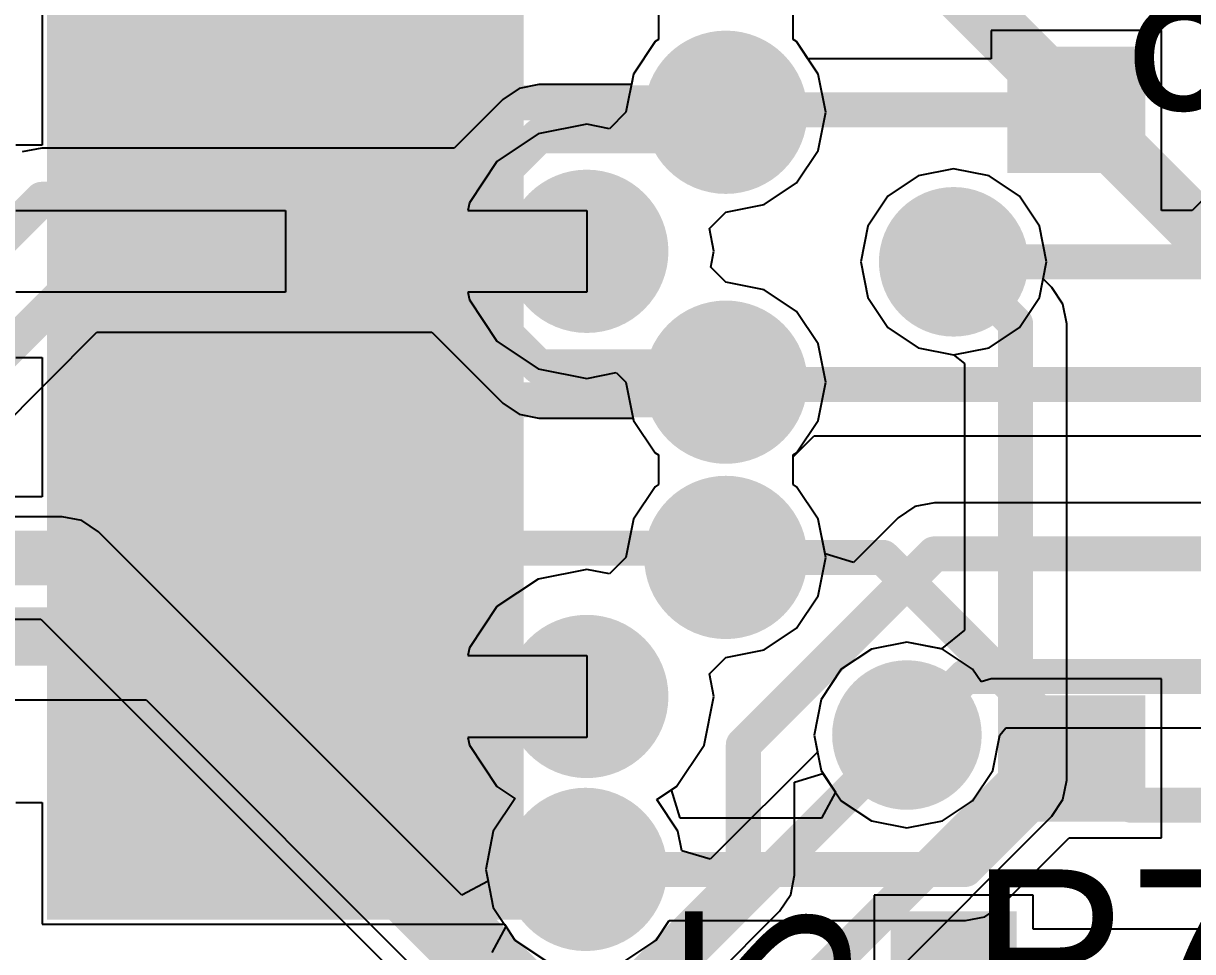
# Model space of a CAD drawing. Header units: millimetres. Extents: x 73 to 190, y 73 to 267.
# Drawn here: x 88.62 to 93.62, y 95.1 to 99.07 of the extents above; entities that cross this region are included whole.
import ezdxf

# ---------------------------------------------------------------- set-up
doc = ezdxf.new("R2010")
doc.units = ezdxf.units.MM
for name, color, linetype in [('BottomLayer', 5, 'Continuous'), ('BottomOverlay', 54, 'Continuous'), ('BottomPaste', 16, 'Continuous'), ('BottomSolder', 6, 'Continuous'), ('DrillDrawing', 1, 'Continuous'), ('KeepOutLayer', 6, 'Continuous'), ('Mechanical1', 6, 'Continuous'), ('MidLayer1', 16, 'Continuous'), ('MidLayer2', 76, 'Continuous'), ('MultiLayer', 9, 'Continuous'), ('TopLayer', 1, 'Continuous'), ('TopOverlay', 2, 'Continuous'), ('TopPaste', 8, 'Continuous'), ('TopSolder', 216, 'Continuous'), ('ViaHoleLayer', 16, 'Continuous')]:
    doc.layers.add(name, color=color, linetype=linetype)

msp = doc.modelspace()

# ---------------------------------------------------------------- linework, layer by layer
at = {"layer": 'BottomLayer'}
for p, q in [((91.3363, 99.1285), (91.3363, 99.0015)), ((91.9137, 99.0015), (91.9137, 99.1285)), ((91.3226, 98.9924), (91.2299, 98.8537)), ((91.3363, 99.0015), (91.3226, 98.9924)), ((91.9274, 98.9924), (91.9137, 99.0015)), ((92.0201, 98.8537), (91.9274, 98.9924)), ((91.2299, 98.8537), (91.221, 98.8086)), ((92.0526, 98.69), (92.0201, 98.8537)), ((90.7413, 98.7919), (90.6702, 98.7444)), ((90.8252, 98.8086), (90.7413, 98.7919)), ((91.221, 98.8086), (90.8252, 98.8086)), ((90.6702, 98.7444), (90.4625, 98.5367)), ((92.0201, 98.5264), (92.0526, 98.69)), ((88.698, 98.5367), (88.6141, 98.5201)), ((90.4625, 98.5367), (88.698, 98.5367)), ((91.9274, 98.3877), (92.0201, 98.5264)), ((92.6, 98.4476), (92.4478, 98.4174)), ((92.7522, 98.4174), (92.6, 98.4476)), ((91.7887, 98.295), (91.9274, 98.3877)), ((92.4478, 98.4174), (92.3188, 98.3312)), ((92.8812, 98.3312), (92.7522, 98.4174)), ((92.3188, 98.3312), (92.2326, 98.2022)), ((92.9674, 98.2022), (92.8812, 98.3312)), ((91.625, 98.2624), (91.7887, 98.295)), ((91.5546, 98.1919), (91.625, 98.2624)), ((91.5738, 98.095), (91.5546, 98.1919)), ((92.2326, 98.2022), (92.2024, 98.05)), ((92.9976, 98.05), (92.9674, 98.2022)), ((91.5604, 98.0273), (91.5738, 98.095)), ((91.625, 97.9627), (91.5604, 98.0273)), ((92.2024, 98.05), (92.2326, 97.8978)), ((92.9674, 97.8978), (92.9976, 98.05)), ((91.7887, 97.9301), (91.625, 97.9627)), ((91.9274, 97.8374), (91.7887, 97.9301)), ((92.2326, 97.8978), (92.3188, 97.7688)), ((92.8812, 97.7688), (92.9674, 97.8978)), ((92.0201, 97.6987), (91.9274, 97.8374)), ((85.7311, 94.5457), (88.9338, 97.7483)), ((88.9338, 97.7483), (90.3675, 97.7483)), ((90.3675, 97.7483), (90.6702, 97.4456)), ((92.3188, 97.7688), (92.4478, 97.6826)), ((92.7522, 97.6826), (92.8812, 97.7688)), ((92.0526, 97.535), (92.0201, 97.6987)), ((92.4478, 97.6826), (92.6, 97.6524)), ((92.6, 97.6524), (92.7522, 97.6826)), ((92.0201, 97.3714), (92.0526, 97.535)), ((90.6702, 97.4456), (90.7413, 97.3981)), ((90.7413, 97.3981), (90.8252, 97.3814)), ((90.8252, 97.3814), (91.228, 97.3814)), ((91.228, 97.3814), (91.2299, 97.3714)), ((91.2299, 97.3714), (91.3226, 97.2327)), ((91.9274, 97.2327), (92.0201, 97.3714)), ((91.3226, 97.2327), (91.3363, 97.2235)), ((91.3363, 97.2235), (91.3363, 97.0965)), ((91.9137, 97.2235), (91.9274, 97.2327)), ((91.9137, 97.0965), (91.9137, 97.2235)), ((91.3226, 97.0874), (91.2299, 96.9487)), ((91.3363, 97.0965), (91.3226, 97.0874)), ((91.9274, 97.0874), (91.9137, 97.0965)), ((92.0201, 96.9487), (91.9274, 97.0874)), ((92.4335, 97.0025), (92.3624, 96.955)), ((92.5174, 97.0192), (92.4335, 97.0025)), ((96.2592, 97.0192), (92.5174, 97.0192)), ((91.2299, 96.9487), (91.1974, 96.785)), ((92.0495, 96.8006), (92.0201, 96.9487)), ((92.3624, 96.955), (92.1711, 96.7637)), ((91.1974, 96.785), (91.1269, 96.7146)), ((92.1711, 96.7637), (92.0495, 96.8006)), ((91.03, 96.7339), (90.8219, 96.6925)), ((91.1269, 96.7146), (91.03, 96.7339)), ((90.8219, 96.6925), (90.6454, 96.5746)), ((90.6454, 96.5746), (90.5275, 96.3981)), ((90.5275, 96.3981), (90.521, 96.365)), ((90.521, 96.365), (91.03, 96.365)), ((91.03, 96.365), (91.03, 96.015)), ((92.7674, 95.8728), (92.7976, 96.025)), ((92.7976, 96.025), (92.8229, 96.0558)), ((92.8229, 96.0558), (94.9423, 96.0558)), ((91.03, 96.015), (90.521, 96.015)), ((90.521, 96.015), (90.5275, 95.9819)), ((90.5275, 95.9819), (90.6454, 95.8054)), ((92.6812, 95.7438), (92.7674, 95.8728)), ((91.9192, 95.8238), (92.0407, 95.8607)), ((91.9192, 95.4258), (91.9192, 95.8238)), ((92.0407, 95.8607), (92.1188, 95.7438)), ((90.6454, 95.8054), (90.7226, 95.7539)), ((90.7226, 95.7524), (90.6299, 95.6136)), ((90.7226, 95.7539), (90.7226, 95.7524)), ((92.1188, 95.7438), (92.2478, 95.6576)), ((92.5522, 95.6576), (92.6812, 95.7438)), ((92.2478, 95.6576), (92.4, 95.6274)), ((92.4, 95.6274), (92.5522, 95.6576)), ((90.6299, 95.6136), (90.5973, 95.45)), ((90.5973, 95.45), (90.6299, 95.2864)), ((91.9025, 95.342), (91.9192, 95.4258)), ((91.855, 95.2708), (91.9025, 95.342)), ((92.94, 95.34), (92.26, 95.34)), ((92.26, 95.34), (92.26, 94.61)), ((92.94, 95.1942), (92.94, 95.34)), ((90.6299, 95.2864), (90.6834, 95.2062)), ((91.3042, 94.72), (91.855, 95.2708)), ((90.6834, 95.2062), (90.6236, 95.0942)), ((96.9092, 95.1942), (92.94, 95.1942))]:
    msp.add_line(p, q, dxfattribs=at)
for points, const_width in [([(91.4853, 98.69, 1), (91.7647, 98.69, 1)], 0.2794), ([(91.5875, 98.69, 1), (91.6625, 98.69, 1)], 0.075), ([(90.7877, 98.5894, 1), (90.8627, 98.5894, 1)], 0.075), ([(90.7877, 98.5894, 1), (90.8627, 98.5894, 1)], 0.075), ([(91.4869, 98.5894, 1), (91.5619, 98.5894, 1)], 0.075), ([(91.4869, 98.5894, 1), (91.5619, 98.5894, 1)], 0.075), ([(88.6605, 98.3175, 1), (88.7355, 98.3175, 1)], 0.075), ([(88.6605, 98.3175, 1), (88.7355, 98.3175, 1)], 0.075), ([(90.5158, 98.3175, 1), (90.5908, 98.3175, 1)], 0.075), ([(90.5158, 98.3175, 1), (90.5908, 98.3175, 1)], 0.075), ([(90.8903, 98.095, 1), (91.1697, 98.095, 1)], 0.2794), ([(92.475, 98.05, 1), (92.725, 98.05, 1)], 0.25), ([(88.8055, 97.9675, 1), (88.8805, 97.9675, 1)], 0.075), ([(88.8055, 97.9675, 1), (88.8805, 97.9675, 1)], 0.075), ([(90.4208, 97.9675, 1), (90.4958, 97.9675, 1)], 0.075), ([(90.4208, 97.9675, 1), (90.4958, 97.9675, 1)], 0.075), ([(91.4853, 97.535, 1), (91.7647, 97.535, 1)], 0.2794), ([(90.7877, 97.6006, 1), (90.8627, 97.6006, 1)], 0.075), ([(90.7877, 97.6006, 1), (90.8627, 97.6006, 1)], 0.075), ([(91.5219, 97.6006, 1), (91.5969, 97.6006, 1)], 0.075), ([(91.5219, 97.6006, 1), (91.5969, 97.6006, 1)], 0.075), ([(91.5875, 97.535, 1), (91.6625, 97.535, 1)], 0.075), ([(91.4853, 96.785, 1), (91.7647, 96.785, 1)], 0.2794), ([(92.4799, 96.8, 1), (92.5549, 96.8, 1)], 0.075), ([(92.4799, 96.8, 1), (92.5549, 96.8, 1)], 0.075), ([(90.8903, 96.19, 1), (91.1697, 96.19, 1)], 0.2794), ([(92.6125, 96.275, 1), (92.6875, 96.275, 1)], 0.075), ([(92.6125, 96.275, 1), (92.6875, 96.275, 1)], 0.075), ([(92.275, 96.025, 1), (92.525, 96.025, 1)], 0.25), ([(92.3625, 96.025, 1), (92.4375, 96.025, 1)], 0.075), ([(91.6625, 95.9826, 1), (91.7375, 95.9826, 1)], 0.075), ([(91.6625, 95.9826, 1), (91.7375, 95.9826, 1)], 0.075), ([(90.8853, 95.45, 1), (91.1647, 95.45, 1)], 0.2794), ([(91.6625, 95.4258, 1), (91.7375, 95.4258, 1)], 0.075), ([(91.6625, 95.4258, 1), (91.7375, 95.4258, 1)], 0.075)]:
    msp.add_lwpolyline(points, format="xyb", close=True, dxfattribs=dict(at, const_width=const_width))
at = {"layer": 'BottomLayer', "const_width": 0.15}
for points in [[(91.5244, 98.5894), (91.625, 98.69)], [(90.5533, 98.3175), (90.8252, 98.5894)], [(90.8252, 98.5894), (91.5244, 98.5894)], [(84.41, 94.0296), (88.698, 98.3175)], [(88.698, 98.3175), (90.5533, 98.3175)], [(85.05, 94.1746), (88.843, 97.9675)], [(88.843, 97.9675), (90.4583, 97.9675)], [(90.4583, 97.9675), (90.8252, 97.6006)], [(90.8252, 97.6006), (91.5594, 97.6006)], [(91.5594, 97.6006), (91.625, 97.535)], [(91.7, 95.9826), (92.5174, 96.8)], [(92.5174, 96.8), (96.35, 96.8)], [(92.4, 96.025), (92.65, 96.275)], [(92.65, 96.275), (96.5, 96.275)], [(91.7, 95.4258), (91.7, 95.9826)], [(91.1492, 94.875), (91.7, 95.4258)]]:
    msp.add_lwpolyline(points, dxfattribs=at)
at = {"layer": 'BottomLayer'}
msp.add_solid([(92.8, 94.75), (92.8, 95.2), (92.4, 94.75), (92.4, 95.2)], dxfattribs=at)
at = {"layer": 'BottomPaste'}
msp.add_solid([(92.75, 94.8), (92.75, 95.15), (92.45, 94.8), (92.45, 95.15)], dxfattribs=at)
at = {"layer": 'BottomSolder'}
for points, const_width in [([(91.4503, 98.69, 1), (91.7997, 98.69, 1)], 0.3494), ([(90.8553, 98.095, 1), (91.2047, 98.095, 1)], 0.3494), ([(92.44, 98.05, 1), (92.76, 98.05, 1)], 0.32), ([(91.4503, 97.535, 1), (91.7997, 97.535, 1)], 0.3494), ([(91.4503, 96.785, 1), (91.7997, 96.785, 1)], 0.3494), ([(90.8553, 96.19, 1), (91.2047, 96.19, 1)], 0.3494), ([(92.24, 96.025, 1), (92.56, 96.025, 1)], 0.32), ([(90.8503, 95.45, 1), (91.1997, 95.45, 1)], 0.3494)]:
    msp.add_lwpolyline(points, format="xyb", close=True, dxfattribs=dict(at, const_width=const_width))
msp.add_solid([(92.87, 94.68), (92.87, 95.27), (92.33, 94.68), (92.33, 95.27)], dxfattribs=at)
at = {"layer": 'DrillDrawing', "const_width": 0.15}
msp.add_lwpolyline([(74.931, 89.9697, -0.518122), (98.9409, 126.9804)], format="xyb", dxfattribs=at)
at = {"layer": 'DrillDrawing'}
for points, const_width in [([(91.5488, 98.69, 1), (91.7012, 98.69, 1)], 0.1524), ([(90.9538, 98.095, 1), (91.1062, 98.095, 1)], 0.1524), ([(92.55, 98.05, 1), (92.65, 98.05, 1)], 0.1), ([(91.5488, 97.535, 1), (91.7012, 97.535, 1)], 0.1524), ([(91.5488, 96.785, 1), (91.7012, 96.785, 1)], 0.1524), ([(90.9538, 96.19, 1), (91.1062, 96.19, 1)], 0.1524), ([(92.35, 96.025, 1), (92.45, 96.025, 1)], 0.1), ([(90.9488, 95.45, 1), (91.1012, 95.45, 1)], 0.1524)]:
    msp.add_lwpolyline(points, format="xyb", close=True, dxfattribs=dict(at, const_width=const_width))
at = {"layer": 'KeepOutLayer', "const_width": 0.15}
msp.add_lwpolyline([(74.931, 89.9697, -0.518122), (98.9409, 126.9804)], format="xyb", dxfattribs=at)
at = {"layer": 'Mechanical1', "const_width": 0.15}
msp.add_lwpolyline([(74.931, 89.9697, -0.518122), (98.9409, 126.9804)], format="xyb", dxfattribs=at)
at = {"layer": 'MidLayer1'}
for p, q in [((91.3363, 99.1285), (91.3363, 99.0015)), ((91.9137, 99.0015), (91.9137, 99.1285)), ((91.3226, 98.9924), (91.2299, 98.8537)), ((91.3363, 99.0015), (91.3226, 98.9924)), ((91.9274, 98.9924), (91.9137, 99.0015)), ((92.0201, 98.8537), (91.9274, 98.9924)), ((91.2299, 98.8537), (91.1974, 98.69)), ((92.0526, 98.69), (92.0201, 98.8537)), ((91.1974, 98.69), (91.1269, 98.6196)), ((92.0201, 98.5264), (92.0526, 98.69)), ((91.03, 98.6389), (90.8219, 98.5975)), ((91.1269, 98.6196), (91.03, 98.6389)), ((90.8219, 98.5975), (90.6454, 98.4796)), ((91.9274, 98.3877), (92.0201, 98.5264)), ((90.6454, 98.4796), (90.5275, 98.3031)), ((92.6, 98.4476), (92.4478, 98.4174)), ((92.7522, 98.4174), (92.6, 98.4476)), ((91.7887, 98.295), (91.9274, 98.3877)), ((92.4478, 98.4174), (92.3188, 98.3312)), ((92.8812, 98.3312), (92.7522, 98.4174)), ((92.3188, 98.3312), (92.2326, 98.2022)), ((92.9674, 98.2022), (92.8812, 98.3312)), ((90.5275, 98.3031), (90.521, 98.27)), ((91.625, 98.2624), (91.7887, 98.295)), ((90.521, 98.27), (91.03, 98.27)), ((91.03, 98.27), (91.03, 97.92)), ((91.5546, 98.1919), (91.625, 98.2624)), ((91.5738, 98.095), (91.5546, 98.1919)), ((92.2326, 98.2022), (92.2024, 98.05)), ((92.9976, 98.05), (92.9674, 98.2022)), ((91.5604, 98.0273), (91.5738, 98.095)), ((91.625, 97.9627), (91.5604, 98.0273)), ((92.2024, 98.05), (92.2326, 97.8978)), ((92.9831, 97.9769), (92.9976, 98.05)), ((93.02, 97.94), (92.9831, 97.9769)), ((91.7887, 97.9301), (91.625, 97.9627)), ((91.9274, 97.8374), (91.7887, 97.9301)), ((93.0675, 97.8689), (93.02, 97.94)), ((91.03, 97.92), (90.521, 97.92)), ((90.521, 97.92), (90.5275, 97.8869)), ((90.5275, 97.8869), (90.6454, 97.7104)), ((92.2326, 97.8978), (92.3188, 97.7688)), ((92.0201, 97.6987), (91.9274, 97.8374)), ((93.0842, 97.785), (93.0675, 97.8689)), ((93.0842, 95.8324), (93.0842, 97.785)), ((92.3188, 97.7688), (92.4478, 97.6826)), ((90.6454, 97.7104), (90.8219, 97.5926)), ((92.0526, 97.535), (92.0201, 97.6987)), ((92.4478, 97.6826), (92.6, 97.6524)), ((92.6, 97.6524), (92.6458, 97.6148)), ((90.8219, 97.5926), (91.03, 97.5512)), ((91.03, 97.5512), (91.1562, 97.5763)), ((91.1562, 97.5763), (91.1974, 97.535)), ((92.6458, 97.6148), (92.6458, 96.4738)), ((91.1974, 97.535), (91.2299, 97.3714)), ((92.0201, 97.3714), (92.0526, 97.535)), ((91.2299, 97.3714), (91.3226, 97.2327)), ((91.9274, 97.2327), (92.0201, 97.3714)), ((91.3226, 97.2327), (91.3363, 97.2235)), ((91.3363, 97.2235), (91.3363, 97.0965)), ((91.9137, 97.2235), (91.9274, 97.2327)), ((91.9137, 97.0965), (91.9137, 97.2235)), ((91.3226, 97.0874), (91.2299, 96.9487)), ((91.3363, 97.0965), (91.3226, 97.0874)), ((91.9274, 97.0874), (91.9137, 97.0965)), ((92.0201, 96.9487), (91.9274, 97.0874)), ((88.785, 96.9592), (83.7579, 96.9592)), ((88.8689, 96.9425), (88.785, 96.9592)), ((88.94, 96.895), (88.8689, 96.9425)), ((91.2299, 96.9487), (91.1974, 96.785)), ((92.0526, 96.785), (92.0201, 96.9487)), ((90.4954, 95.3396), (88.94, 96.895)), ((91.1974, 96.785), (91.1269, 96.7146)), ((92.0201, 96.6214), (92.0526, 96.785)), ((91.03, 96.7339), (90.8219, 96.6925)), ((91.1269, 96.7146), (91.03, 96.7339)), ((90.8219, 96.6925), (90.6454, 96.5746)), ((91.9274, 96.4827), (92.0201, 96.6214)), ((90.6454, 96.5746), (90.5275, 96.3981)), ((83.7579, 96.5208), (88.6942, 96.5208)), ((88.6942, 96.5208), (90.4144, 94.8006)), ((91.7887, 96.39), (91.9274, 96.4827)), ((92.6458, 96.4738), (92.5476, 96.3933)), ((92.4, 96.4226), (92.2478, 96.3924)), ((92.5476, 96.3933), (92.4, 96.4226)), ((90.5275, 96.3981), (90.521, 96.365)), ((91.625, 96.3574), (91.7887, 96.39)), ((92.2478, 96.3924), (92.1188, 96.3062)), ((90.521, 96.365), (91.03, 96.365)), ((91.03, 96.365), (91.03, 96.015)), ((91.5546, 96.2869), (91.625, 96.3574)), ((91.5738, 96.19), (91.5546, 96.2869)), ((92.1188, 96.3062), (92.0326, 96.1772)), ((91.5324, 95.9819), (91.5738, 96.19)), ((92.0326, 96.1772), (92.0024, 96.025)), ((92.0024, 96.025), (92.0169, 95.9519)), ((91.03, 96.015), (90.521, 96.015)), ((90.521, 96.015), (90.5275, 95.9819)), ((90.5275, 95.9819), (90.6454, 95.8054)), ((91.4146, 95.8054), (91.5324, 95.9819)), ((92.0169, 95.9519), (91.5582, 95.4932)), ((93.0675, 95.7485), (93.0842, 95.8324)), ((90.6454, 95.8054), (90.7226, 95.7539)), ((91.3297, 95.7488), (91.4146, 95.8054)), ((90.7226, 95.7524), (90.6299, 95.6136)), ((90.7226, 95.7539), (90.7226, 95.7524)), ((91.42, 95.6136), (91.3297, 95.7488)), ((93.02, 95.6774), (93.0675, 95.7485)), ((91.5876, 94.245), (93.02, 95.6774)), ((90.6299, 95.6136), (90.5973, 95.45)), ((91.4367, 95.5301), (91.42, 95.6136)), ((91.5582, 95.4932), (91.4367, 95.5301)), ((90.5973, 95.45), (90.6074, 95.3995)), ((90.6074, 95.3995), (90.4954, 95.3396))]:
    msp.add_line(p, q, dxfattribs=at)
for points, const_width in [([(91.4853, 98.69, 1), (91.7647, 98.69, 1)], 0.2794), ([(90.8903, 98.095, 1), (91.1697, 98.095, 1)], 0.2794), ([(92.475, 98.05, 1), (92.725, 98.05, 1)], 0.25), ([(92.5625, 98.05, 1), (92.6375, 98.05, 1)], 0.075), ([(92.8275, 97.785, 1), (92.9025, 97.785, 1)], 0.075), ([(92.8275, 97.785, 1), (92.9025, 97.785, 1)], 0.075), ([(91.4853, 97.535, 1), (91.7647, 97.535, 1)], 0.2794), ([(91.4853, 96.785, 1), (91.7647, 96.785, 1)], 0.2794), ([(88.7475, 96.74, 1), (88.8225, 96.74, 1)], 0.075), ([(88.7475, 96.74, 1), (88.8225, 96.74, 1)], 0.075), ([(90.8903, 96.19, 1), (91.1697, 96.19, 1)], 0.2794), ([(92.275, 96.025, 1), (92.525, 96.025, 1)], 0.25), ([(92.3625, 96.025, 1), (92.4375, 96.025, 1)], 0.075), ([(92.8275, 95.8324, 1), (92.9025, 95.8324, 1)], 0.075), ([(92.8275, 95.8324, 1), (92.9025, 95.8324, 1)], 0.075), ([(90.8853, 95.45, 1), (91.1647, 95.45, 1)], 0.2794)]:
    msp.add_lwpolyline(points, format="xyb", close=True, dxfattribs=dict(at, const_width=const_width))
at = {"layer": 'MidLayer1', "const_width": 0.15}
for points in [[(92.6, 98.05), (92.865, 97.785)], [(92.865, 95.8324), (92.865, 97.785)], [(83.4, 96.74), (88.785, 96.74)], [(88.785, 96.74), (90.5694, 94.9556)], [(91.3306, 94.9556), (92.4, 96.025)], [(91.4326, 94.4), (92.865, 95.8324)]]:
    msp.add_lwpolyline(points, dxfattribs=at)
at = {"layer": 'MidLayer2'}
for p, q in [((84.839, 96.1762), (89.1439, 96.1762)), ((89.1439, 96.1762), (90.8112, 94.5089))]:
    msp.add_line(p, q, dxfattribs=at)
for points, const_width in [([(91.8349, 100), (96.743, 95.092)], 0.25), ([(91.625, 96.785), (92.2976, 96.785)], 0.15), ([(92.2976, 96.785), (93.3576, 95.725)], 0.15), ([(84.0237, 96.4464), (89.2559, 96.4464)], 0.25), ([(89.2559, 96.4464), (91.0023, 94.7)], 0.25), ([(93.3576, 95.725), (95.325, 95.725)], 0.15)]:
    msp.add_lwpolyline(points, dxfattribs=dict(at, const_width=const_width))
for points, const_width in [([(91.4853, 98.69, 1), (91.7647, 98.69, 1)], 0.2794), ([(90.8903, 98.095, 1), (91.1697, 98.095, 1)], 0.2794), ([(92.475, 98.05, 1), (92.725, 98.05, 1)], 0.25), ([(91.4853, 97.535, 1), (91.7647, 97.535, 1)], 0.2794), ([(91.4853, 96.785, 1), (91.7647, 96.785, 1)], 0.2794), ([(91.5875, 96.785, 1), (91.6625, 96.785, 1)], 0.075), ([(92.2601, 96.785, 1), (92.3351, 96.785, 1)], 0.075), ([(92.2601, 96.785, 1), (92.3351, 96.785, 1)], 0.075), ([(89.1934, 96.4464, 1), (89.3184, 96.4464, 1)], 0.125), ([(89.1934, 96.4464, 1), (89.3184, 96.4464, 1)], 0.125), ([(90.8903, 96.19, 1), (91.1697, 96.19, 1)], 0.2794), ([(92.275, 96.025, 1), (92.525, 96.025, 1)], 0.25), ([(93.3201, 95.725, 1), (93.3951, 95.725, 1)], 0.075), ([(93.3201, 95.725, 1), (93.3951, 95.725, 1)], 0.075), ([(90.8853, 95.45, 1), (91.1647, 95.45, 1)], 0.2794)]:
    msp.add_lwpolyline(points, format="xyb", close=True, dxfattribs=dict(at, const_width=const_width))
at = {"layer": 'MultiLayer'}
for points, const_width in [([(91.4853, 98.69, 1), (91.7647, 98.69, 1)], 0.2794), ([(90.8903, 98.095, 1), (91.1697, 98.095, 1)], 0.2794), ([(92.475, 98.05, 1), (92.725, 98.05, 1)], 0.25), ([(91.4853, 97.535, 1), (91.7647, 97.535, 1)], 0.2794), ([(91.4853, 96.785, 1), (91.7647, 96.785, 1)], 0.2794), ([(90.8903, 96.19, 1), (91.1697, 96.19, 1)], 0.2794), ([(92.275, 96.025, 1), (92.525, 96.025, 1)], 0.25), ([(90.8853, 95.45, 1), (91.1647, 95.45, 1)], 0.2794)]:
    msp.add_lwpolyline(points, format="xyb", close=True, dxfattribs=dict(at, const_width=const_width))
at = {"layer": 'TopLayer'}
for p, q in [((88.7, 99.66), (88.7, 99.025)), ((91.9137, 99.0015), (91.9137, 99.1285)), ((88.7, 99.025), (88.7, 98.549)), ((93.49, 99.04), (92.76, 99.04)), ((92.76, 99.04), (92.76, 98.9192)), ((93.49, 98.36), (93.49, 99.04)), ((91.9274, 98.9924), (91.9137, 99.0015)), ((91.9763, 98.9192), (91.9274, 98.9924)), ((92.76, 98.9192), (91.9763, 98.9192)), ((88.7, 98.549), (88.586, 98.549)), ((93.49, 98.2692), (93.49, 98.36)), ((93.49, 98.36), (93.49, 98.36)), ((93.71, 98.359), (93.6202, 98.2692)), ((88.586, 98.27), (89.74, 98.27)), ((89.74, 98.27), (89.74, 97.92)), ((93.6202, 98.2692), (93.49, 98.2692)), ((89.74, 97.92), (88.586, 97.92)), ((88.586, 97.641), (88.7, 97.641)), ((88.7, 97.641), (88.7, 97.12)), ((91.9137, 97.216), (92.0035, 97.3058)), ((92.0035, 97.3058), (94.535, 97.3058)), ((91.9137, 97.0965), (91.9137, 97.216)), ((88.7, 97.12), (88.7, 97.0442)), ((91.9274, 97.0874), (91.9137, 97.0965)), ((92.0201, 96.9487), (91.9274, 97.0874)), ((88.7, 97.0442), (88.525, 97.0442)), ((92.0526, 96.785), (92.0201, 96.9487)), ((92.0201, 96.6214), (92.0526, 96.785)), ((91.9274, 96.4827), (92.0201, 96.6214)), ((91.7887, 96.39), (91.9274, 96.4827)), ((92.4, 96.4226), (92.2478, 96.3924)), ((92.5522, 96.3924), (92.4, 96.4226)), ((91.625, 96.3574), (91.7887, 96.39)), ((92.2478, 96.3924), (92.1188, 96.3062)), ((92.6812, 96.3062), (92.5522, 96.3924)), ((91.5546, 96.2869), (91.625, 96.3574)), ((91.5738, 96.19), (91.5546, 96.2869)), ((92.1188, 96.3062), (92.0326, 96.1772)), ((92.7173, 96.252), (92.6812, 96.3062)), ((92.76, 96.265), (92.7173, 96.252)), ((93.49, 96.265), (92.76, 96.265)), ((92.76, 96.265), (92.76, 96.265)), ((92.76, 96.265), (92.76, 96.265)), ((93.49, 95.585), (93.49, 96.265)), ((91.5324, 95.9819), (91.5738, 96.19)), ((92.0326, 96.1772), (92.0024, 96.025)), ((92.0024, 96.025), (92.0326, 95.8728)), ((91.4146, 95.8054), (91.5324, 95.9819)), ((92.0326, 95.8728), (92.0938, 95.7812)), ((91.3925, 95.7907), (91.4146, 95.8054)), ((91.4294, 95.6692), (91.3925, 95.7907)), ((92.0938, 95.7812), (92.034, 95.6692)), ((88.586, 95.736), (88.7, 95.736)), ((88.7, 95.736), (88.7, 95.736)), ((88.7, 95.736), (88.7, 95.215)), ((92.034, 95.6692), (91.4294, 95.6692)), ((92.805, 95.295), (93.095, 95.585)), ((93.095, 95.585), (93.49, 95.585)), ((92.7339, 95.2475), (92.805, 95.295)), ((91.3273, 95.1476), (91.3829, 95.2308)), ((91.3829, 95.2308), (92.65, 95.2308)), ((92.65, 95.2308), (92.7339, 95.2475)), ((88.7, 95.215), (90.6776, 95.215)), ((90.6776, 95.215), (90.7226, 95.1476)), ((90.7226, 95.1476), (90.8613, 95.0549)), ((91.1886, 95.0549), (91.3273, 95.1476))]:
    msp.add_line(p, q, dxfattribs=at)
for points, const_width in [([(91.4853, 98.69, 1), (91.7647, 98.69, 1)], 0.2794), ([(89.7025, 98.73, 1), (89.7775, 98.73, 1)], 0.075), ([(91.5475, 98.73, 1), (91.6225, 98.73, 1)], 0.075), ([(91.5475, 98.73, 1), (91.6225, 98.73, 1)], 0.075), ([(91.5775, 98.7, 1), (91.6525, 98.7, 1)], 0.075), ([(91.5775, 98.7, 1), (91.6525, 98.7, 1)], 0.075), ([(93.0875, 98.7, 1), (93.1625, 98.7, 1)], 0.075), ([(90.8903, 98.095, 1), (91.1697, 98.095, 1)], 0.2794), ([(92.475, 98.05, 1), (92.725, 98.05, 1)], 0.25), ([(89.6765, 98.095, 1), (89.8035, 98.095, 1)], 0.127), ([(90.9665, 98.095, 1), (91.0935, 98.095, 1)], 0.127), ([(92.5625, 98.05, 1), (92.6375, 98.05, 1)], 0.075), ([(91.4853, 97.535, 1), (91.7647, 97.535, 1)], 0.2794), ([(91.5875, 97.535, 1), (91.6625, 97.535, 1)], 0.075), ([(91.5875, 97.535, 1), (91.6625, 97.535, 1)], 0.075), ([(91.5976, 97.525, 1), (91.6726, 97.525, 1)], 0.075), ([(91.5976, 97.525, 1), (91.6726, 97.525, 1)], 0.075), ([(89.7025, 97.46, 1), (89.7775, 97.46, 1)], 0.075), ([(91.5125, 97.46, 1), (91.5875, 97.46, 1)], 0.075), ([(91.5125, 97.46, 1), (91.5875, 97.46, 1)], 0.075), ([(91.4853, 96.785, 1), (91.7647, 96.785, 1)], 0.2794), ([(89.7025, 96.825, 1), (89.7775, 96.825, 1)], 0.075), ([(89.7025, 96.825, 1), (89.7775, 96.825, 1)], 0.075), ([(91.5475, 96.825, 1), (91.6225, 96.825, 1)], 0.075), ([(91.5475, 96.825, 1), (91.6225, 96.825, 1)], 0.075), ([(91.5875, 96.785, 1), (91.6625, 96.785, 1)], 0.075), ([(90.8903, 96.19, 1), (91.1697, 96.19, 1)], 0.2794), ([(89.6765, 96.19, 1), (89.8035, 96.19, 1)], 0.127), ([(90.9665, 96.19, 1), (91.0935, 96.19, 1)], 0.127), ([(92.275, 96.025, 1), (92.525, 96.025, 1)], 0.25), ([(93.0875, 95.925, 1), (93.1625, 95.925, 1)], 0.075), ([(90.8853, 95.45, 1), (91.1647, 95.45, 1)], 0.2794), ([(89.7025, 95.555, 1), (89.7775, 95.555, 1)], 0.075), ([(90.8825, 95.555, 1), (90.9575, 95.555, 1)], 0.075), ([(90.8825, 95.555, 1), (90.9575, 95.555, 1)], 0.075), ([(90.9875, 95.45, 1), (91.0625, 95.45, 1)], 0.075), ([(90.9875, 95.45, 1), (91.0625, 95.45, 1)], 0.075), ([(92.6125, 95.45, 1), (92.6875, 95.45, 1)], 0.075), ([(92.6125, 95.45, 1), (92.6875, 95.45, 1)], 0.075)]:
    msp.add_lwpolyline(points, format="xyb", close=True, dxfattribs=dict(at, const_width=const_width))
for points, const_width in [([(89.74, 98.73), (91.585, 98.73)], 0.15), ([(91.585, 98.73), (91.615, 98.7)], 0.15), ([(91.615, 98.7), (93.125, 98.7)], 0.15), ([(89.74, 98.095), (91.03, 98.095)], 0.254), ([(92.6, 98.05), (95.02, 98.05)], 0.15), ([(91.55, 97.46), (91.625, 97.535)], 0.15), ([(91.625, 97.535), (91.6351, 97.525)], 0.15), ([(91.6351, 97.525), (94.9, 97.525)], 0.15), ([(89.74, 97.46), (91.55, 97.46)], 0.15), ([(88.525, 96.825), (89.74, 96.825)], 0.15), ([(89.74, 96.825), (91.585, 96.825)], 0.15), ([(91.585, 96.825), (91.625, 96.785)], 0.15), ([(89.74, 96.19), (91.03, 96.19)], 0.254), ([(92.65, 95.45), (93.125, 95.925)], 0.15), ([(89.74, 95.555), (90.92, 95.555)], 0.15), ([(90.92, 95.555), (91.025, 95.45)], 0.15), ([(91.025, 95.45), (92.65, 95.45)], 0.15)]:
    msp.add_lwpolyline(points, dxfattribs=dict(at, const_width=const_width))
for points in [[(90.64, 98.53), (90.64, 98.93), (88.84, 98.53), (88.84, 98.93)], [(93.35, 98.9), (92.9, 98.9), (93.35, 98.5), (92.9, 98.5)], [(90.64, 97.895), (90.64, 98.295), (88.84, 97.895), (88.84, 98.295)], [(90.64, 97.26), (90.64, 97.66), (88.84, 97.26), (88.84, 97.66)], [(90.64, 96.625), (90.64, 97.025), (88.84, 96.625), (88.84, 97.025)], [(90.64, 95.99), (90.64, 96.39), (88.84, 95.99), (88.84, 96.39)], [(93.35, 96.125), (92.9, 96.125), (93.35, 95.725), (92.9, 95.725)], [(90.64, 95.355), (90.64, 95.755), (88.84, 95.355), (88.84, 95.755)]]:
    msp.add_solid(points, dxfattribs=at)
at = {"layer": 'TopPaste'}
for points in [[(90.59, 98.58), (90.59, 98.88), (88.89, 98.58), (88.89, 98.88)], [(93.3, 98.85), (92.95, 98.85), (93.3, 98.55), (92.95, 98.55)], [(90.59, 97.945), (90.59, 98.245), (88.89, 97.945), (88.89, 98.245)], [(90.59, 97.31), (90.59, 97.61), (88.89, 97.31), (88.89, 97.61)], [(90.59, 96.675), (90.59, 96.975), (88.89, 96.675), (88.89, 96.975)], [(90.59, 96.04), (90.59, 96.34), (88.89, 96.04), (88.89, 96.34)], [(93.3, 96.075), (92.95, 96.075), (93.3, 95.775), (92.95, 95.775)], [(90.59, 95.405), (90.59, 95.705), (88.89, 95.405), (88.89, 95.705)]]:
    msp.add_solid(points, dxfattribs=at)
at = {"layer": 'TopSolder'}
for points, const_width in [([(91.4503, 98.69, 1), (91.7997, 98.69, 1)], 0.3494), ([(90.8553, 98.095, 1), (91.2047, 98.095, 1)], 0.3494), ([(92.44, 98.05, 1), (92.76, 98.05, 1)], 0.32), ([(91.4503, 97.535, 1), (91.7997, 97.535, 1)], 0.3494), ([(91.4503, 96.785, 1), (91.7997, 96.785, 1)], 0.3494), ([(90.8553, 96.19, 1), (91.2047, 96.19, 1)], 0.3494), ([(92.24, 96.025, 1), (92.56, 96.025, 1)], 0.32), ([(90.8503, 95.45, 1), (91.1997, 95.45, 1)], 0.3494)]:
    msp.add_lwpolyline(points, format="xyb", close=True, dxfattribs=dict(at, const_width=const_width))
for points in [[(90.76, 99.045), (90.76, 99.685), (88.72, 99.045), (88.72, 99.685)], [(90.76, 98.41), (90.76, 99.05), (88.72, 98.41), (88.72, 99.05)], [(93.42, 98.97), (92.83, 98.97), (93.42, 98.43), (92.83, 98.43)], [(90.76, 97.775), (90.76, 98.415), (88.72, 97.775), (88.72, 98.415)], [(90.76, 97.14), (90.76, 97.78), (88.72, 97.14), (88.72, 97.78)], [(90.76, 96.505), (90.76, 97.145), (88.72, 96.505), (88.72, 97.145)], [(90.76, 95.87), (90.76, 96.51), (88.72, 95.87), (88.72, 96.51)], [(93.42, 96.195), (92.83, 96.195), (93.42, 95.655), (92.83, 95.655)], [(90.76, 95.235), (90.76, 95.875), (88.72, 95.235), (88.72, 95.875)]]:
    msp.add_solid(points, dxfattribs=at)
at = {"layer": 'ViaHoleLayer'}
for points, const_width in [([(91.5488, 98.69, 1), (91.7012, 98.69, 1)], 0.1524), ([(90.9538, 98.095, 1), (91.1062, 98.095, 1)], 0.1524), ([(92.55, 98.05, 1), (92.65, 98.05, 1)], 0.1), ([(91.5488, 97.535, 1), (91.7012, 97.535, 1)], 0.1524), ([(91.5488, 96.785, 1), (91.7012, 96.785, 1)], 0.1524), ([(90.9538, 96.19, 1), (91.1062, 96.19, 1)], 0.1524), ([(92.35, 96.025, 1), (92.45, 96.025, 1)], 0.1), ([(90.9488, 95.45, 1), (91.1012, 95.45, 1)], 0.1524)]:
    msp.add_lwpolyline(points, format="xyb", close=True, dxfattribs=dict(at, const_width=const_width))

# ---------------------------------------------------------------- texts
at = {"layer": 'BottomOverlay', "text_generation_flag": 2}
for s, rotation, p in [('C26', 360, (95.05, 98.7)), ('R12', 270, (91.45, 93.6))]:
    msp.add_text(s, height=0.7, rotation=rotation, dxfattribs=at).set_placement(p)
at = {"layer": 'TopOverlay'}
msp.add_text('R73', height=0.7, rotation=360, dxfattribs=at).set_placement((92.675, 94.75))

doc.saveas('drawing.dxf')
